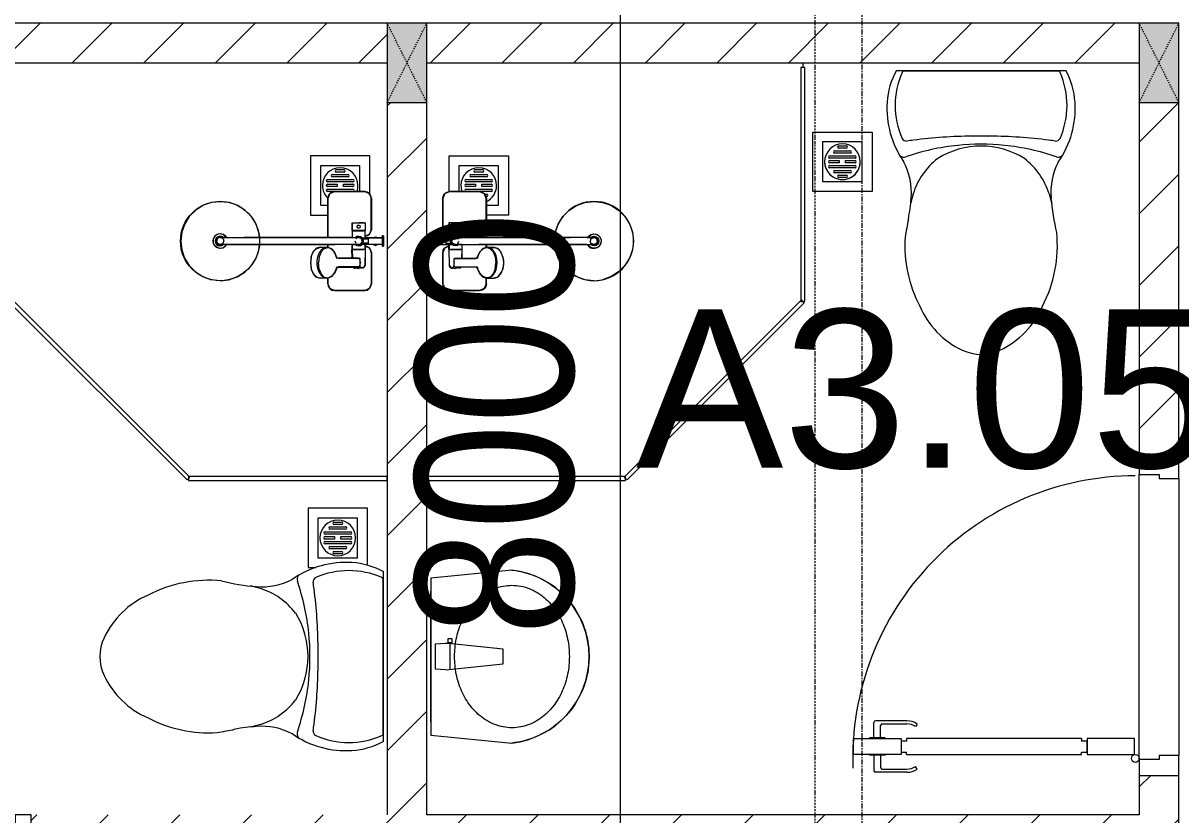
# Model space of a CAD drawing. Header units: millimetres. Extents: x 1591 to 239243, y -15958 to 82755.
# Drawn here: x 221931 to 224856, y 28637 to 30637 of the extents above; entities that cross this region are included whole.
import ezdxf

# ---------------------------------------------------------------- set-up
doc = ezdxf.new("R2010")
doc.units = ezdxf.units.MM
for name, pattern in [('Dash Dot 3_16_', [7.9375, 4.7625, -1.5875, 0, -1.5875]), ('Dash_2_', [6, 3, -3]), ('Grid Line', [22.225, 12.7, -3.175, 3.175, -3.175])]:
    doc.linetypes.add(name, pattern=pattern)
for name, color, linetype, lineweight in [('0-1', 250, 'Continuous', 5), ('A-ANNO-DIMS', 211, 'Continuous', 9), ('A-ANNO-DIMS-160', 211, 'Continuous', 9), ('A-AREA-IDEN', 2, 'Continuous', 9), ('A-DETL-GENF-1', 9, 'Continuous', 9), ('A-DOOR-1', 254, 'Continuous', 9), ('A-DOOR-2', 9, 'Continuous', 9), ('A-FLOR-2', 9, 'Continuous', 9), ('A-GLAZ-CURT-1', 254, 'Continuous', 9), ('A-GLAZ-CURT-2', 9, 'Continuous', 9), ('A-WALL-1', 253, 'Continuous', 18), ('A-WALL-2', 9, 'Continuous', 9), ('A-WALL-PATT-1', 10, 'Continuous', 9), ('G-ANNO-SYMB-1', 111, 'Dash Dot 3_16_', 18), ('M-EQPM-1', 254, 'Continuous', 9), ('P-SANR-FIXT', 6, 'Continuous', 9), ('P-SANR-FIXT-1', 254, 'Continuous', 9), ('S-COLS', 52, 'Continuous', 9), ('S-COLS-4', 254, 'Continuous', 9), ('S-COLS-5', 253, 'Continuous', 18), ('S-COLS-HDLN-1', 9, 'Dash_2_', 9), ('S-GRID-1', 1, 'Grid Line', 9)]:
    doc.layers.add(name, color=color, linetype=linetype, lineweight=lineweight)
doc.styles.add('Arial_9', font='arial_0.ttf', dxfattribs={"height": 400})
doc.styles.add('UTM Avo', font='UTM Avo.ttf', dxfattribs={"width": 0.9, "height": 400})
doc.dimstyles.new('1_Dim_chi_tiet_2_5', dxfattribs={"dimscale": 304.8, "dimtxt": 399.720379, "dimasz": 0.629921, "dimexe": 0.524934, "dimexo": 0.0625, "dimgap": 0.052493, "dimtad": 1, "dimdec": 0, "dimrnd": 5, "dimzin": 0, "dimdsep": 46, "dimtxsty": 'UTM Avo', "dimblk1": 'OBLIQUE', "dimblk2": 'OBLIQUE', "dimsah": 1, "dimcen": 0.09, "dimdle": 0.524934, "dimazin": 0, "dimtfac": 1, "dimtdec": 4, "dimtix": 1, "dimtmove": 0, "dimatfit": 3, "dimfxl": 1.049869, "dimfxlon": 1, "dimtvp": 1, "dimtolj": 1, "dimtzin": 0, "dimarcsym": 2})
pattern_1 = [(45, (0, 0), (-90.50967, 90.50967), [])]

# ---------------------------------------------------------------- blocks, each defined once
blk = doc.blocks.new('DOOR_CW_01 CANH MO-PANEL KINH - DIG_02-800x2200-CỬA NHÔM KÍNH-400864-TKCS_MB TẦNG 5')
at = {"layer": 'A-DETL-GENF-1'}
for p, q in [((-347, 772), (-307, 772)), ((-347, 652), (-347, 772)), ((-307, 772), (-307, 652)), ((-349, 731.8), (-347, 731.8)), ((-349, 692.2), (-349, 731.8)), ((-347, 692.2), (-347, 731.8)), ((-307, 692.2), (-307, 731.8)), ((-305, 731.8), (-307, 731.8)), ((-305, 692.2), (-305, 731.8)), ((-392, 637), (-392, 716.5)), ((-349, 720.5), (-388, 720.5)), ((-349, 703.5), (-380, 703.5)), ((-305, 720.5), (-266, 720.5)), ((-305, 703.5), (-274, 703.5)), ((-262, 637), (-262, 716.5)), ((-384, 699.5), (-384, 637)), ((-347, 692.2), (-349, 692.2)), ((-307, 692.2), (-305, 692.2)), ((-270, 699.5), (-270, 637)), ((-307, 652), (-347, 652)), ((-313, 652), (-341, 652)), ((-341, 652), (-341, 638)), ((-313, 638), (-313, 652)), ((-383.9, 611.2), (-377.3, 615.8)), ((-347, 638), (-341, 638)), ((-347, 638), (-347, 196)), ((-307, 638), (-313, 638)), ((-307, 196), (-307, 638)), ((-270.1, 611.2), (-276.7, 615.8)), ((-347, 196), (-341, 196)), ((-307, 182), (-347, 182)), ((-347, 182), (-347, 62)), ((-341, 196), (-341, 182)), ((-341, 182), (-313, 182)), ((-307, 196), (-313, 196)), ((-313, 182), (-313, 196)), ((-307, 62), (-307, 182)), ((-347, 62), (-307, 62))]:
    blk.add_line(p, q, dxfattribs=at)
blk.add_circle((-357, 60), 10, dxfattribs=at)
for centre, radius, start, end in [((-357, 60), 714, 360, 92), ((-388, 716.5), 4, 90, 180), ((-380, 699.5), 4, 90, 180), ((-274, 699.5), 4, 0, 90), ((-266, 716.5), 4, 0, 90), ((-347, 637), 45, 180, 215), ((-347, 637), 37, 180, 215), ((-307, 637), 37, 325, 0), ((-307, 637), 45, 325, 0)]:
    blk.add_arc(centre, radius, start, end, dxfattribs=at)
at = {"layer": 'A-DOOR-2'}
for p, q in [((-360, 50), (-400, 50)), ((-400, 50), (-400, -50)), ((-360, 0), (-360, 50)), ((-357, 50), (-332, 50)), ((400, 50), (360, 50)), ((360, 50), (360, 0)), ((400, -50), (400, 50)), ((-350, 0), (-360, 0)), ((-350, -50), (-350, 0)), ((360, 0), (350, 0)), ((350, 0), (350, -50)), ((-400, -50), (-350, -50)), ((350, -50), (400, -50))]:
    blk.add_line(p, q, dxfattribs=at)
blk = doc.blocks.new('TOILET - TOILET-400871-TKCS_MB TẦNG 5')
at = {"layer": 'P-SANR-FIXT-1'}
for p, q in [((-171.7, 330.3), (-178.6, 355.5)), ((171.7, 330.3), (178.6, 355.5)), ((214.2, 19), (-214.2, 19)), ((194, 19.9), (-194, 19.9))]:
    blk.add_line(p, q, dxfattribs=at)
for centre, radius, start, end in [((0, 624.4), 111.7, 64.7718, 115.2282), ((45.1, 528.6), 217.6, 115.2282, 156.7784), ((-45.1, 528.6), 217.6, 23.2216, 64.7718), ((137.1, 461.2), 329.8, 152.3122, 185.6513), ((-137.1, 461.2), 329.8, 356.3165, 27.6878), ((-1948.3, 805.1), 2171.2, 349.1051, 350.319), ((-719.2, 297.5), 544.3, 4.5441, 13.9464), ((719.2, 297.5), 544.3, 169.7121, 175.4559), ((-343.5, 327.4), 167.3, 332.62, 4.5441), ((-0.4, 384), 179.5, 197.4036, 232.5964), ((0.4, 384), 179.5, 307.4036, 342.5964), ((343.5, 327.4), 167.3, 175.4559, 207.38), ((-4, 115.7), 233.6, 144.7853, 164.7039), ((-195, 224.1), 13.8, 71.0073, 129.3276), ((0.6, 792.1), 586.9, 251.0073, 264.1678), ((0, 416), 206.1, 237.9268, 270), ((0, 416), 206.1, 270, 302.0732), ((-0.6, 792.1), 586.9, 275.8322, 288.9927), ((195, 224.1), 13.8, 50.6724, 108.9927), ((4, 115.7), 233.6, 15.2961, 35.2147), ((0, 786.7), 581.5, 264.1678, 275.8322), ((1.9, 114.1), 239.7, 164.7039, 183.5487), ((-9.8, 107.2), 207.3, 156.2862, 203.7138), ((-189.1, 185.5), 11.7, 82.4212, 154.5895), ((178.9, 2951.3), 2778.4, 262.4212, 262.7649), ((-14.3, 1400.4), 1215.6, 262.593, 269.6026), ((0, 3462.8), 3278, 269.6026, 270.3974), ((14.3, 1400.4), 1215.6, 270.3974, 277.407), ((-178.9, 2951.3), 2778.4, 277.2351, 277.5788), ((189.1, 185.5), 11.7, 25.4105, 97.5788), ((9.8, 107.2), 207.3, 336.2862, 23.7138), ((-1.9, 114.1), 239.7, 356.4513, 15.2961), ((-46.1, 111.1), 191.6, 183.5487, 208.7191), ((46.1, 111.1), 191.6, 331.2809, 356.4513), ((-193.7, 26.4), 6.48, 203.7138, 267.6832), ((193.7, 26.4), 6.48, 272.3168, 336.2862)]:
    blk.add_arc(centre, radius, start, end, dxfattribs=at)
blk = doc.blocks.new('TOILET - TOILET-348229-TKCS_MB TẦNG 5')
at = {"layer": 'P-SANR-FIXT-1'}
for p, q in [((214.2, -19.1), (-214.2, -19.1)), ((194, -19.9), (-194, -19.9)), ((-171.7, -330.3), (-178.6, -355.5)), ((171.7, -330.3), (178.6, -355.5))]:
    blk.add_line(p, q, dxfattribs=at)
for centre, radius, start, end in [((-46.1, -111.1), 191.6, 151.2809, 176.4513), ((-9.8, -107.2), 207.3, 156.2862, 203.7138), ((-193.7, -26.4), 6.48, 92.3168, 156.2862), ((193.7, -26.4), 6.48, 23.7138, 87.6832), ((9.8, -107.2), 207.3, 336.2862, 23.7138), ((46.1, -111.1), 191.6, 3.5487, 28.7191), ((1.9, -114.1), 239.7, 176.4513, 195.2961), ((-1.9, -114.1), 239.7, 344.7039, 3.5487), ((-4, -115.7), 233.6, 195.2961, 215.2147), ((-189.1, -185.5), 11.7, 205.4105, 277.5788), ((178.9, -2951.3), 2778.4, 97.2351, 97.5788), ((-14.3, -1400.4), 1215.6, 90.3974, 97.407), ((0, -3462.8), 3278, 89.6026, 90.3974), ((14.3, -1400.4), 1215.6, 82.593, 89.6026), ((-178.9, -2951.3), 2778.4, 82.4212, 82.7649), ((189.1, -185.5), 11.7, 262.4212, 334.5895), ((4, -115.7), 233.6, 324.7853, 344.7039), ((0.6, -792.1), 586.9, 95.8322, 108.9927), ((0, -416), 206.1, 90, 122.0732), ((0, -786.7), 581.5, 84.1678, 95.8322), ((0, -416), 206.1, 57.9268, 90), ((-0.6, -792.1), 586.9, 71.0073, 84.1678), ((-195, -224.1), 13.8, 230.6724, 288.9927), ((-343.5, -327.4), 167.3, 355.4559, 27.38), ((-0.4, -384), 179.5, 127.4036, 162.5964), ((0.4, -384), 179.5, 17.4036, 52.5964), ((343.5, -327.4), 167.3, 152.62, 184.5441), ((195, -224.1), 13.8, 251.0073, 309.3276), ((-719.2, -297.5), 544.3, 346.0536, 355.4559), ((719.2, -297.5), 544.3, 184.5441, 190.2879), ((-1948.3, -805.1), 2171.2, 9.681, 10.8949), ((137.1, -461.2), 329.8, 174.3487, 207.6878), ((-137.1, -461.2), 329.8, 332.3122, 3.6835), ((45.1, -528.6), 217.6, 203.2216, 244.7718), ((-45.1, -528.6), 217.6, 295.2282, 336.7784), ((0, -624.4), 111.7, 244.7718, 295.2282)]:
    blk.add_arc(centre, radius, start, end, dxfattribs=at)
blk = doc.blocks.new('93925000_0001 - 93925000_top_dwg_93925000_T-348115-TKCS_MB TẦNG 5')
at = {"layer": 'P-SANR-FIXT'}
for p, q in [((-125, -47.4), (-125, -123.4)), ((-29.3, -30.4), (-108, -30.4)), ((-46.3, -78.4), (-46.3, -46.7)), ((-27.2, -47.1), (-26.1, -47.1)), ((21.5, -45.9), (60.6, -46.7)), ((29.3, -30.4), (108, -30.4)), ((125, -47.4), (125, -123.4)), ((-27.2, -77.9), (-26.1, -77.9)), ((-9, -412.5), (-9, -62.5)), ((9, -62.5), (9, -412.5)), ((43, -78.7), (21.5, -79.2)), ((43, -64.7), (43, -117.7)), ((65.8, -117.7), (65.8, -64.7)), ((-108, -140.4), (-9, -140.4)), ((9, -140.4), (16.1, -140.4)), ((15.4, -159.1), (15.8, -143.3)), ((42.7, -117.9), (42.7, -117.9)), ((43.2, -117.6), (43.2, -117.5)), ((65.6, -117.5), (65.6, -117.6)), ((66.1, -117.9), (66.1, -117.9)), ((108, -140.4), (92.7, -140.4)), ((93, -143.3), (93.4, -159.1))]:
    blk.add_line(p, q, dxfattribs=at)
at = {"layer": 'P-SANR-FIXT', "flags": 128}
for points in [[(-45.8, -46.1), (-27.2, -46.1), (-27.2, -78.9), (-45.8, -78.9)], [(-26.1, -46), (-26.1, -78.9), (-9, -79)], [(21.5, -47.4), (21.5, -79.1), (9, -79)]]:
    blk.add_lwpolyline(points, dxfattribs=at)
at = {"layer": 'P-SANR-FIXT'}
for centre, radius in [((-36.5, -62.5), 3.95), ((0, -412.5), 100)]:
    blk.add_circle(centre, radius, dxfattribs=at)
for centre, radius, start, end in [((-108, -47.4), 17, 90, 180), ((-45.8, -46.6), 0.5, 90, 180), ((-29.3, -47.4), 17, 4.7626, 90), ((0, -62.5), 12, 318.5904, 221.4096), ((0, -62.5), 9, 90, 180.0008), ((0, -62.5), 9, 360, 90), ((29.3, -47.4), 17, 90, 175.2374), ((59.7, -57.1), 10.5, 38.6491, 85.492), ((108, -47.4), 17, 360, 90), ((-45.8, -78.4), 0.5, 180, 270), ((45.7, -61.8), 2.59, 155.1929, 175.7071), ((45.9, -61.8), 2.75, 130.8294, 155.1929), ((46.1, -62.1), 3.08, 110.5459, 130.8294), ((54.4, -334.8), 275.9, 88.2683, 91.7343), ((-11.1, -67.1), 76.9, 1.7693, 4.1075), ((65.2, -72.4), 3.46, 323.2522, 79.3541), ((-108, -123.4), 17, 180, 270), ((32.6, -143.6), 16.9, 172.414, 179.1297), ((33.7, -143.7), 17.9, 164.9525, 172.4168), ((35.2, -144.2), 19.5, 157.9614, 164.9563), ((37.1, -144.9), 21.6, 151.4775, 157.9654), ((39.3, -146.1), 24, 145.4892, 151.4815), ((41.5, -147.6), 26.8, 139.9517, 145.4927), ((43.6, -149.4), 29.5, 134.7867, 139.9744), ((46.2, -152), 33.2, 130.0223, 134.7808), ((47.7, -153.8), 35.5, 125.4414, 130.0144), ((49.9, -156.8), 39.2, 121.1773, 125.4365), ((50.6, -157.9), 40.5, 119.697, 121.1761), ((51, -158.7), 41.5, 117.0276, 119.7085), ((52.2, -161.1), 44.1, 113.3199, 117.0258), ((51.7, -159.9), 42.8, 109.7779, 113.2977), ((52.5, -162.2), 45.2, 106.1472, 109.7766), ((53.2, -164.5), 47.7, 103.9355, 106.1665), ((39.1, -108.2), 10.4, 284.3956, 285.5116), ((40.8, -114.2), 4.19, 285.5116, 289.9665), ((40.2, -112.5), 6, 289.9665, 292.7061), ((41.4, -115.3), 2.96, 292.7061, 296.5405), ((41.3, -115.1), 3.16, 296.9591, 300.8286), ((41.8, -115.8), 2.26, 300.8286, 305.287), ((42.1, -116.4), 1.64, 305.287, 309.9326), ((42.6, -116.9), 0.906, 309.9326, 315.24), ((66.5, -116.6), 1.39, 229.6335, 235.1234), ((66.3, -116.8), 1.08, 225.1702, 229.6335), ((67.3, -115.4), 2.79, 235.1234, 238.7439), ((67.2, -115.6), 2.6, 238.7439, 243.4573), ((67.8, -114.4), 3.89, 243.9189, 246.8313), ((68.1, -113.8), 4.52, 246.843, 250.4792), ((68.3, -113.2), 5.24, 250.478, 254.0406), ((68.5, -112.7), 5.75, 254.0357, 256.0561), ((55.4, -165.2), 48.4, 73.8659, 76.0481), ((56.2, -162.4), 45.5, 70.241, 73.86), ((57.4, -159.2), 42.1, 66.6693, 70.2637), ((56.5, -161.3), 44.3, 62.9815, 66.6728), ((58, -158.4), 41.1, 60.2783, 62.9855), ((57.7, -158.9), 41.7, 58.8444, 60.2824), ((59.2, -156.4), 38.7, 54.5377, 58.8482), ((60.9, -154), 35.8, 50.0034, 54.5405), ((62.8, -151.7), 32.8, 45.1921, 50.0042), ((65, -149.6), 29.8, 40.0487, 45.1896), ((87.6, -128.4), 1.5, 180, 187.5386), ((87.6, -128.4), 1.5, 258.6057, 270), ((67.2, -147.7), 26.8, 34.5125, 40.0422), ((69.4, -146.2), 24.2, 28.5363, 34.4919), ((73.8, -143.9), 19.2, 21.6374, 28.9183), ((71.2, -145), 22.1, 15.4436, 21.6374), ((76.8, -143.4), 16.2, 7.1859, 15.4436), ((73.9, -143.8), 19.1, 1.2699, 7.1859), ((108, -123.4), 17, 270, 360), ((32.7, -159), 17.3, 181.3198, 222.2619), ((76, -159), 17.4, 317.3098, 358.6393), ((54.2, -123), 60.6, 259.1395, 270.1494), ((54.2, -119.5), 64.1, 270.1494, 280.3637), ((0, -412.5), 18, 120.2491, 59.7509), ((0, -412.5), 12.2, 137.7946, 42.2054), ((0, -412.5), 9, 180, 0)]:
    blk.add_arc(centre, radius, start, end, dxfattribs=at)
for points, degree in [([(-12.9, 0), (-12.9, -1.5), (-12.9, -3)], 2), ([(12.9, 0), (0, 0), (-12.8, 0)], 2), ([(12.8, 0), (12.9, 0), (12.9, 0)], 2), ([(12.9, 0), (12.9, -1.5), (12.9, -3)], 2), ([(-12.9, -3), (0, -3), (12.8, -3)], 2), ([(-12.8, -3), (-12.9, -3), (-12.9, -3)], 2), ([(-8.5, -3.8), (-8.5, -20.9), (-8.5, -38)], 2), ([(8.5, -3.8), (8.5, -20.9), (8.5, -38)], 2), ([(-5, -46), (-15.5, -46), (-26.1, -46)], 2), ([(-8.5, -38), (0, -38), (8.5, -38)], 2), ([(-5, -38), (-5, -44.8), (-5, -51.6)], 2), ([(5, -38), (5, -44.8), (5, -51.6)], 2), ([(5, -46), (13.3, -46), (21.5, -46)], 2), ([(43.2, -61.6), (43.1, -62.2), (43.3, -62.8), (43, -63.5), (43, -64.1), (43, -64.7)], 5), ([(46.1, -59), (45.8, -59), (45.6, -59), (45.4, -59.1), (45.2, -59.1), (45, -59.2)], 5), ([(65.6, -61.6), (65.6, -60.8), (65.5, -60), (64.3, -59), (63.5, -59), (62.7, -59)], 5), ([(42.8, -182.5), (33, -180.6), (24.7, -176.4), (19.9, -170.7)], 3), ([(88.8, -170.8), (83.9, -176.5), (75.6, -180.7), (65.8, -182.5)], 3)]:
    blk.add_open_spline(points, degree=degree, dxfattribs=at)
for points, weights in [([(-9.3, -3), (-8.5, -3), (-8.5, -3.8)], [1, 0.707106775639, 1]), ([(9.3, -3), (8.5, -3), (8.5, -3.8)], [1, 0.707106765177, 1]), ([(21.5, -45.9), (21.5, -45.7), (21.5, -47.4)], [0.874147445041, 0.908470869121, 1]), ([(67.9, -74.4), (66.9, -75.7), (65.8, -76.4)], [1, 0.991614392871, 1]), ([(54.4, -167.3), (15.8, -167.3), (15.8, -143.6)], [1, 0.707106781187, 1]), ([(93, -143.6), (93, -167.3), (54.4, -167.3)], [1, 0.707106781187, 1])]:
    blk.add_rational_spline(points, weights, degree=2, dxfattribs=at)
blk.add_open_spline([(68, -50.6), (68.4, -51.1), (68.6, -51.7), (68.7, -53.5), (68.2, -54.7), (66.1, -57), (64.6, -58.1), (62.7, -59)], degree=3, knots=[0.3623591, 0.3623591, 0.3623591, 0.3623591, 0.4991435, 0.4991435, 0.7494159, 0.7494159, 0.9564651, 0.9564651, 0.9564651, 0.9564651], dxfattribs=at)
blk = doc.blocks.new('93925000_0001 - 93925000_top_dwg-348114-TKCS_MB TẦNG 5')
blk.add_blockref('93925000_0001 - 93925000_top_dwg_93925000_T-348115-TKCS_MB TẦNG 5', (0, 0))
blk = doc.blocks.new('93925000_0001 - 93925000_3D_low_dwg-348120-TKCS_MB TẦNG 5')
at = {"layer": 'P-SANR-FIXT'}
for p, q in [((-13, 0.4), (-12.1, 0.4)), ((-13, 0.4), (-11.6, 0.4)), ((-13, 0.4), (-12.1, 0.4)), ((-13, 0.4), (-11.6, 0.4)), ((-13, -2.4), (-13, 0.4)), ((-13, -2.4), (-13, 0.4)), ((-12.1, 0.4), (-9.1, 0.4)), ((-12.1, 0.4), (-9.1, 0.4)), ((-8, 0.4), (-11.6, 0.4)), ((-8, 0.4), (-11.6, 0.4)), ((-9.1, 0.4), (-5, 0.4)), ((-5, 0.4), (-8, 0.4)), ((-5, 0.4), (0, 0.4)), ((0, 0.4), (5.1, 0.4)), ((5.1, 0.4), (9, 0.4)), ((8.2, 0.4), (5.1, 0.4)), ((11.6, 0.4), (8.2, 0.4)), ((11.6, 0.4), (8.2, 0.4)), ((9, 0.4), (12, 0.4)), ((9, 0.4), (12, 0.4)), ((13, 0.4), (11.6, 0.4)), ((13, 0.4), (11.6, 0.4)), ((12, 0.4), (13, 0.4)), ((12, 0.4), (13, 0.4)), ((13, -2.4), (13, 0.4)), ((13, -2.4), (13, 0.4)), ((-12.1, -2.4), (-13, -2.4)), ((-13, -2.4), (-11.6, -2.4)), ((-12.1, -2.4), (-13, -2.4)), ((-13, -2.4), (-11.6, -2.4)), ((-9.1, -2.4), (-12.1, -2.4)), ((-9.1, -2.4), (-12.1, -2.4)), ((-11.6, -2.4), (-8.5, -2.4)), ((-11.6, -2.4), (-8.9, -2.4)), ((-11.1, -20.1), (-8.9, -14.6)), ((-8.9, -25.2), (-11.1, -20.1)), ((-5, -2.4), (-9.1, -2.4)), ((-8.9, -45.6), (-8.9, -2.4)), ((-6.1, -2.4), (-8.5, -2.4)), ((-8.5, -53.6), (-8.5, -2.4)), ((0, -2.4), (-5, -2.4)), ((5.1, -2.4), (0, -2.4)), ((5.1, -2.4), (9, -2.4)), ((6.1, -2.4), (8.5, -2.4)), ((11.6, -2.4), (8.5, -2.4)), ((8.5, -2.4), (8.5, -53.6)), ((8.9, -2.4), (8.9, -45.6)), ((11.6, -2.4), (8.9, -2.4)), ((11.1, -20.1), (8.9, -15)), ((8.9, -25.6), (11.1, -20.1)), ((9, -2.4), (12, -2.4)), ((9, -2.4), (12, -2.4)), ((13, -2.4), (11.6, -2.4)), ((13, -2.4), (11.6, -2.4)), ((12, -2.4), (13, -2.4)), ((12, -2.4), (13, -2.4)), ((-125, -47), (-120, -35)), ((-120, -35), (-125, -47)), ((-125, -123), (-125, -47)), ((-125, -47), (-125, -123)), ((-120, -35), (-108, -30)), ((-108, -30), (-120, -35)), ((-108, -30), (-29.2, -30)), ((-29.2, -30), (-108, -30)), ((-46.3, -45.7), (-27.2, -45.6)), ((-46.3, -46.9), (-46.3, -45.7)), ((-46.3, -45.7), (-46.3, -46.9)), ((-46.3, -50.5), (-46.3, -46.9)), ((-46.3, -50.5), (-46.3, -56.1)), ((-46.3, -56.1), (-46.3, -62.1)), ((-36.6, -58.1), (-39.4, -59.4)), ((-36.6, -58.1), (-33.6, -59.3)), ((-29.2, -30), (-17.2, -35)), ((-17.2, -35), (-29.2, -30)), ((-27.2, -46.8), (-27.2, -45.6)), ((-27.2, -46.8), (-27.2, -50.4)), ((-27.2, -56), (-27.2, -50.4)), ((-27.2, -62.1), (-27.2, -56)), ((-26.1, -46.8), (-26.1, -45.6)), ((-8.5, -45.6), (-26.1, -45.6)), ((-26.1, -46.8), (-26.1, -50.4)), ((-26.1, -56), (-26.1, -50.4)), ((-26.1, -62.1), (-26.1, -56)), ((-17.2, -35), (-12.8, -45.6)), ((-12.8, -45.6), (-17.2, -35)), ((-11.1, -57.5), (-12, -62.1)), ((-11.2, -57.7), (-12, -62.1)), ((-8.5, -53.6), (-11.2, -57.7)), ((-8.5, -53.6), (-11.2, -57.7)), ((-11.1, -57.5), (-11.2, -57.7)), ((-5.4, -54.9), (-9, -62.1)), ((-4.4, -50.9), (-8.5, -53.6)), ((-4.4, -50.9), (-8.5, -53.6)), ((0, -53.1), (-5.4, -54.9)), ((-4.6, -51), (-4.4, -50.9)), ((0, -50.1), (-4.4, -50.9)), ((4.4, -50.9), (0, -50.1)), ((4.4, -50.9), (4.6, -51)), ((4.4, -50.9), (8.5, -53.6)), ((4.4, -50.9), (8.5, -53.6)), ((9, -62.1), (6.4, -55.7)), ((21.5, -45.6), (8.5, -45.6)), ((11.1, -57.5), (8.5, -53.6)), ((11.2, -57.7), (8.5, -53.6)), ((11.2, -57.7), (8.5, -53.6)), ((11.1, -57.5), (11.2, -57.7)), ((12, -62.1), (11.2, -57.7)), ((12, -62.1), (11.2, -57.7)), ((17.2, -35), (12.8, -45.6)), ((12.8, -45.6), (17.2, -35)), ((17.2, -35), (29.2, -30)), ((17.2, -35), (29.2, -30)), ((21.5, -45.6), (60.6, -46.1)), ((21.5, -46.8), (21.5, -45.6)), ((21.5, -46.8), (21.5, -50.4)), ((21.5, -56), (21.5, -50.4)), ((21.5, -62.1), (21.5, -56)), ((29.2, -30), (108, -30)), ((108, -30), (29.2, -30)), ((52.7, -58.6), (54.8, -57.9)), ((54.8, -57.9), (56.9, -58.6)), ((60.6, -46.1), (66.7, -50.3)), ((66.7, -50.3), (69.5, -62.1)), ((108, -30), (120, -35)), ((120, -35), (108, -30)), ((120, -35), (125, -47)), ((125, -47), (120, -35)), ((125, -47), (125, -123)), ((125, -123), (125, -47)), ((-46.3, -68.1), (-46.3, -62.1)), ((-46.3, -73.7), (-46.3, -68.1)), ((-46.3, -77.3), (-46.3, -73.7)), ((-46.3, -78.5), (-46.3, -77.3)), ((-46.3, -78.5), (-46.3, -77.3)), ((-46.3, -78.5), (-27.2, -78.6)), ((-40.5, -62.1), (-39.4, -59.4)), ((-40.5, -62.1), (-39.3, -64.9)), ((-36.5, -66.1), (-39.3, -64.9)), ((-33.6, -64.8), (-36.5, -66.1)), ((-33.6, -59.3), (-32.5, -62.1)), ((-33.6, -64.8), (-32.5, -62.1)), ((-27.2, -68.2), (-27.2, -62.1)), ((-27.2, -73.8), (-27.2, -68.2)), ((-27.2, -77.4), (-27.2, -73.8)), ((-27.2, -78.6), (-27.2, -77.4)), ((-26.1, -68.2), (-26.1, -62.1)), ((-26.1, -73.8), (-26.1, -68.2)), ((-26.1, -77.4), (-26.1, -73.8)), ((-26.1, -78.6), (-26.1, -77.4)), ((-26.1, -78.6), (-9, -78.6)), ((-12, -62.1), (-11.2, -66.5)), ((-12, -62.1), (-11.2, -66.5)), ((-11.1, -66.7), (-11.2, -66.5)), ((-11.2, -66.5), (-9, -69.8)), ((-11.1, -66.7), (-9, -69.9)), ((-9, -62.1), (-9, -66.3)), ((-9, -79.5), (-9, -66.3)), ((-9, -79.5), (-9, -94.5)), ((-6.3, -67.4), (-5.4, -69.3)), ((6.4, -68.5), (0, -71.1)), ((9, -62.1), (7.9, -59.4)), ((9, -62.1), (9, -66.5)), ((9, -79.6), (9, -66.5)), ((9, -69.8), (11.2, -66.5)), ((9, -69.8), (11.2, -66.5)), ((9, -69.8), (10.6, -67.4)), ((9, -78.6), (21.5, -78.6)), ((9, -79.6), (9, -94.6)), ((11.1, -66.7), (12, -62.1)), ((11.1, -66.7), (11.2, -66.5)), ((11.2, -66.5), (12, -62.1)), ((21.5, -68.2), (21.5, -62.1)), ((21.5, -73.8), (21.5, -68.2)), ((21.5, -77.4), (21.5, -73.8)), ((21.5, -78.6), (21.5, -77.4)), ((21.5, -78.6), (44.3, -78.3)), ((43.3, -68.3), (43.8, -62.2)), ((43.3, -68.3), (44.3, -66.3)), ((44.3, -70.3), (43.3, -68.3)), ((44.3, -58.6), (44.2, -112.9)), ((65.4, -58.6), (44.3, -58.6)), ((65.4, -58.6), (65.4, -112.9)), ((66.3, -68.3), (65.4, -66.3)), ((65.4, -70.2), (66.3, -68.3)), ((66.3, -68.3), (65.5, -58.6)), ((66.7, -73.9), (69.5, -62.1)), ((-9, -94.5), (-9, -122.1)), ((9, -94.6), (9, -122.1)), ((42.7, -116.4), (27.2, -123.6)), ((44.2, -112.9), (42.7, -116.4)), ((65.4, -112.9), (67, -116.4)), ((67, -116.4), (82.2, -123.4)), ((-120, -135), (-125, -123)), ((-125, -123), (-120, -135)), ((-108, -140), (-120, -135)), ((-120, -135), (-108, -140)), ((-8.8, -140), (-108, -140)), ((-108, -140), (-8.8, -140)), ((-9, -122.1), (-9, -352.1)), ((16.1, -140), (8.8, -140)), ((8.8, -140), (16.1, -140)), ((9, -352.1), (9, -122.1)), ((16, -140.4), (19, -131.1)), ((16, -140.4), (16, -160.1)), ((19.3, -150.1), (16, -140.4)), ((27.2, -123.6), (19, -131.1)), ((82.2, -123.4), (90.4, -130.7)), ((90.4, -130.7), (93.7, -140.4)), ((90.7, -149.6), (93.7, -140.4)), ((108, -140), (93.6, -140)), ((93.6, -140), (108, -140)), ((93.7, -140.4), (93.7, -160.1)), ((108, -140), (120, -135)), ((108, -140), (120, -135)), ((125, -123), (120, -135)), ((120, -135), (125, -123)), ((16, -160.1), (18.8, -169)), ((19.3, -169.7), (16, -160.1)), ((27.5, -157.3), (19.3, -150.1)), ((25.5, -175.3), (19.3, -169.7)), ((27.5, -157.3), (39.8, -162.4)), ((39.8, -162.4), (54.8, -164.2)), ((70.6, -162.2), (54.8, -164.2)), ((70.6, -162.2), (82.5, -157.2)), ((90.7, -149.6), (82.5, -157.2)), ((90.7, -169.3), (82.5, -176.8)), ((90.6, -169.4), (88.2, -171.6)), ((93.7, -160.1), (90.7, -169.3)), ((39.8, -182), (27.5, -177)), ((39.6, -182), (54.8, -183.9)), ((39.8, -182), (54.8, -183.9)), ((54.8, -183.9), (70.6, -181.9)), ((54.8, -183.9), (69.3, -182.2)), ((82.5, -176.8), (70.6, -181.9)), ((82.2, -177), (79.6, -178.1)), ((-42.5, -321.4), (-61.8, -333.3)), ((-21.4, -314.2), (-42.5, -321.4)), ((-9, -312.8), (-21.4, -314.2)), ((22.5, -314.4), (9, -312.9)), ((43, -321.6), (22.5, -314.4)), ((61.9, -333.3), (43, -321.6)), ((-77.7, -348.9), (-89.8, -367.9)), ((-61.8, -333.3), (-77.7, -348.9)), ((78.8, -350.3), (61.9, -333.3)), ((90.5, -369.3), (78.8, -350.3)), ((-89.8, -367.9), (-97.3, -388.9)), ((-9, -374.4), (-9, -352.1)), ((-9, -394.7), (-9, -374.4)), ((9, -374.3), (9, -352.1)), ((9, -394.5), (9, -374.3)), ((97.6, -390.1), (90.5, -369.3)), ((-97.3, -388.9), (-100, -411.9)), ((-16.7, -404), (-18.5, -411.9)), ((-11.8, -397.7), (-16.7, -404)), ((-12, -411.9), (-9, -404.4)), ((-9, -396.3), (-11.8, -397.7)), ((-9, -394.7), (-9, -407.6)), ((-5.4, -404.7), (-9, -411.9)), ((-9, -407.6), (-9, -411.9)), ((-5.4, -404.7), (-6.3, -405.5)), ((-5.4, -404.7), (0, -402.9)), ((5.4, -404.7), (0, -402.9)), ((9, -411.9), (5.4, -404.7)), ((5.4, -404.7), (6.2, -405.4)), ((9, -394.5), (9, -407.4)), ((11.7, -397.6), (9, -396.3)), ((12, -411.9), (9, -404.9)), ((9, -411.9), (9, -407.4)), ((11.7, -397.6), (16.7, -403.7)), ((11.7, -397.6), (16.7, -403.7)), ((16.7, -403.7), (18.5, -411.9)), ((16.7, -403.7), (18.5, -411.9)), ((100, -411.9), (97.6, -390.1)), ((-100, -411.9), (-97.6, -433.8)), ((-97.6, -433.8), (-90.5, -454.4)), ((-18.5, -411.9), (-18.5, -411.9)), ((-18.5, -411.9), (-16.5, -420.1)), ((-16.5, -420.1), (-11.3, -426.5)), ((-8.3, -420.6), (-12, -411.9)), ((-11.3, -426.5), (-3.9, -430)), ((-9, -411.9), (-9, -411.9)), ((0, -423.9), (-8.3, -420.6)), ((-5.4, -419.1), (-6.2, -418.4)), ((0, -420.9), (-5.4, -419.1)), ((0, -420.9), (-5.4, -419.1)), ((-3.9, -430), (4.1, -429.9)), ((5.4, -419.1), (0, -420.9)), ((5.4, -419.1), (0, -420.9)), ((8.7, -420.2), (0, -423.9)), ((4.1, -429.9), (11.7, -426.2)), ((5.4, -419.1), (9, -411.6)), ((5.4, -419.1), (9, -411.9)), ((6.2, -418.4), (5.4, -419.1)), ((8.7, -420.2), (12, -411.9)), ((9, -411.6), (9, -411.9)), ((16.5, -420.1), (11.7, -426.2)), ((18.5, -411.9), (16.5, -420.1)), ((18.5, -411.9), (18.5, -411.9)), ((89.8, -455.8), (97.5, -433.9)), ((100, -411.9), (97.5, -433.9)), ((-90.5, -454.4), (-78.4, -473.9)), ((78, -474.5), (89.8, -455.8)), ((-78.4, -473.9), (-62.2, -490.2)), ((-62.2, -490.2), (-43.5, -501.9)), ((42.9, -502.2), (61.9, -490.4)), ((61.9, -490.4), (78, -474.5)), ((-43.5, -501.9), (-22.2, -509.4)), ((-22.2, -509.4), (-0.1, -511.9)), ((-0.1, -511.9), (22.1, -509.4)), ((22.1, -509.4), (42.9, -502.2))]:
    blk.add_line(p, q, dxfattribs=at)
blk = doc.blocks.new('93925000_0001 - FMM 93925000-348244-TKCS_MB TẦNG 5')
for name in ['93925000_0001 - 93925000_3D_low_dwg-348120-TKCS_MB TẦNG 5', '93925000_0001 - 93925000_top_dwg-348114-TKCS_MB TẦNG 5']:
    blk.add_blockref(name, (0, 0))
blk = doc.blocks.new('93925000_0001 - FMM 93925000-V69-TKCS_MB TẦNG 5')
at = {"extrusion": (0, 0, -1), "zscale": -1, "rotation": 180}
for name in ['93925000_0001 - 93925000_top_dwg-348114-TKCS_MB TẦNG 5', '93925000_0001 - 93925000_3D_low_dwg-348120-TKCS_MB TẦNG 5']:
    blk.add_blockref(name, (0, 0), dxfattribs=at)
blk = doc.blocks.new('bonruatreo - Chậu rửa-V40-TKCS_MB TẦNG 5')
at = {"layer": 'P-SANR-FIXT-1'}
for p, q in [((-218.6, 205), (-198.4, 0)), ((198.4, 0), (218.6, 205)), ((-18.5, 182.5), (-32.2, 52.9)), ((18.5, 182.5), (-18.5, 182.5)), ((33, 45.4), (18.5, 182.5)), ((-35.6, 54.2), (-44.7, 54.2)), ((-44.7, 54.2), (-44.7, 42.8)), ((-44.7, 42.8), (-35.6, 42.8)), ((-35.6, 52.9), (-35.6, 54.2)), ((-32.2, 52.9), (-35.6, 52.9)), ((-35.6, 44.2), (-35.6, 52.9)), ((-35.6, 42.8), (-35.6, 44.2)), ((-35.6, 44.2), (-33.1, 44.2)), ((-32.2, 52.9), (-33.1, 44.2)), ((-33, 37.3), (-31.4, 12.2)), ((32.7, 48.5), (-32.7, 48.5)), ((31.4, 12.2), (33, 37.3)), ((-198.4, 0), (198.4, 0)), ((165, 0), (-165, 0)), ((-30.2, 11), (30.2, 11))]:
    blk.add_line(p, q, dxfattribs=at)
at = {"layer": 'P-SANR-FIXT-1', "flags": 128}
blk.add_lwpolyline([(-218.6, 205), (-217.4, 213.7), (-215.9, 222.4), (-214, 231), (-211.8, 239.5), (-209.3, 247.9), (-206.4, 256.2), (-203.2, 264.4), (-199.6, 272.5), (-195.8, 280.4), (-191.6, 288.1), (-187.1, 295.7), (-182.3, 303.1), (-177.3, 310.3), (-171.9, 317.3), (-166.3, 324.1), (-160.4, 330.6), (-154.2, 336.9), (-147.8, 342.9), (-141.2, 348.7), (-134.3, 354.2), (-127.3, 359.4), (-120, 364.4), (-112.5, 369), (-104.9, 373.4), (-97.1, 377.4), (-89.1, 381.2), (-81, 384.6), (-72.7, 387.6), (-64.4, 390.4), (-55.9, 392.8), (-47.3, 394.8), (-38.7, 396.6), (-30, 397.9), (-21.3, 399), (-12.5, 399.6), (-3.7, 400), (5.1, 399.9), (13.9, 399.6), (22.6, 398.8), (31.4, 397.8), (40.1, 396.3), (48.7, 394.5), (57.2, 392.4), (65.7, 390), (74, 387.2), (82.2, 384.1), (90.3, 380.6), (98.3, 376.8), (106.1, 372.7), (113.7, 368.3), (121.1, 363.6), (128.4, 358.7), (135.4, 353.4), (142.2, 347.8), (148.8, 342), (155.2, 335.9), (161.3, 329.6), (167.2, 323), (172.8, 316.2), (178.1, 309.2), (183.1, 302), (187.8, 294.6), (192.2, 287), (196.4, 279.2), (200.2, 271.3), (203.7, 263.2), (206.8, 255), (209.7, 246.6), (212.2, 238.2), (214.3, 229.7), (216.1, 221.1), (217.6, 212.4), (218.6, 205)], dxfattribs=at)
at = {"layer": 'P-SANR-FIXT-1'}
for centre, radius, start, end in [((0, 180), 220, 6.525, 173.475), ((5.5, 41.4), 38.7, 175.8543, 186.034), ((-5.5, 41.4), 38.7, 353.966, 6.034), ((-30.1, 12.3), 1.3, 183.5997, 268.7722), ((30.1, 12.3), 1.3, 271.2278, 356.4003)]:
    blk.add_arc(centre, radius, start, end, dxfattribs=at)
for points in [[(-180, 205), (-180, 212.4), (-178.6, 227.3), (-172.4, 248.8), (-162.5, 268.9), (-149.4, 287), (-133.8, 303), (-116.1, 316.6), (-96.9, 327.9), (-76.5, 336.8), (-55.2, 343.5), (-33.3, 347.9), (-11.2, 350.1), (11.1, 350.1), (33.3, 347.9), (55.2, 343.5), (76.5, 336.8), (96.9, 327.9), (116.1, 316.6), (133.8, 302.9), (149.5, 287), (162.5, 268.8), (172.4, 248.8), (178.6, 227.3), (180, 212.4), (180, 205)], [(180, 205), (180, 197.6), (178.6, 182.7), (172.4, 161.2), (162.5, 141.2), (149.5, 123), (133.8, 107.1), (116.1, 93.4), (96.9, 82.1), (76.5, 73.2), (55.2, 66.5), (33.3, 62.1), (11.1, 59.9), (-11.2, 59.9), (-33.3, 62.1), (-55.2, 66.5), (-76.5, 73.2), (-96.9, 82.1), (-116.1, 93.4), (-133.8, 107), (-149.4, 123), (-162.5, 141.1), (-172.4, 161.2), (-178.6, 182.7), (-180, 197.6), (-180, 205)]]:
    blk.add_open_spline(points, degree=3, dxfattribs=at)
blk = doc.blocks.new('THU NUOC - THU NUOC-V86-TKCS_MB TẦNG 5')
at = {"layer": 'M-EQPM-1'}
for p, q in [((-66.3, -70.6), (-66.3, 79.4)), ((-66.3, 79.4), (-10.2, 79.4)), ((-10.2, 54.4), (-41.3, 54.4)), ((-41.3, 54.4), (-41.3, -45.6)), ((-11, 32.1), (-8.2, 32.1)), ((-23.3, 19.6), (40.9, 19.6)), ((40.9, 13.6), (-23.3, 13.6)), ((-23.3, 7.2), (0.7, 7.2)), ((0.7, 1.2), (-23.3, 1.2)), ((-5.8, 26.1), (-11, 26.1)), ((0.7, 7.2), (0.7, 1.2)), ((16.7, 1.2), (16.7, 7.2)), ((16.7, 7.2), (40.9, 7.2)), ((40.9, 1.2), (16.7, 1.2)), ((58.7, -45.6), (58.7, 19.9)), ((83.7, 20.3), (83.7, -70.6)), ((-23.3, -4.8), (40.9, -4.8)), ((40.9, -10.8), (-23.3, -10.8)), ((-11, -17.3), (28.5, -17.3)), ((28.5, -23.3), (-11, -23.3)), ((-41.3, -45.6), (58.7, -45.6)), ((-1.1, -29.6), (18.5, -29.6)), ((18.5, -35.6), (-1.1, -35.6)), ((83.7, -70.6), (-66.3, -70.6))]:
    blk.add_line(p, q, dxfattribs=at)
for centre, radius, start, end in [((8.7, 4.4), 45, 115.0825, 180), ((8.7, 4.4), 45, 115.0825, 180), ((-11, 29.1), 3, 90, 270), ((8.7, 4.4), 45, 180, 0), ((8.7, 4.4), 45, 180, 360), ((-23.3, 16.6), 3, 90, 270), ((-23.3, 4.2), 3, 90, 270), ((40.9, 16.6), 3, 270, 90), ((40.9, 4.2), 3, 270, 90), ((8.7, 4.4), 45, 0, 20.2407), ((8.7, 4.4), 45, 360, 20.2407), ((-23.3, -7.8), 3, 90, 270), ((-11, -20.3), 3, 90, 270), ((28.5, -20.3), 3, 270, 90), ((40.9, -7.8), 3, 270, 90), ((-1.1, -32.6), 3, 90, 270), ((18.5, -32.6), 3, 270, 90)]:
    blk.add_arc(centre, radius, start, end, dxfattribs=at)
blk = doc.blocks.new('THU NUOC - THU NUOC-V87-TKCS_MB TẦNG 5')
at = {"layer": 'M-EQPM-1'}
for p, q in [((-66.3, 70.6), (-66.3, -79.4)), ((83.7, 70.6), (-66.3, 70.6)), ((83.7, -27.4), (83.7, 70.6)), ((58.7, 45.6), (-41.3, 45.6)), ((-41.3, 45.6), (-41.3, -54.4)), ((-1.1, 35.6), (18.5, 35.6)), ((18.5, 29.6), (-1.1, 29.6)), ((58.7, -19.9), (58.7, 45.6)), ((-23.3, 10.8), (40.9, 10.8)), ((40.9, 4.8), (-23.3, 4.8)), ((-11, 23.3), (28.5, 23.3)), ((28.5, 17.3), (-11, 17.3)), ((-23.3, -1.2), (0.7, -1.2)), ((0.7, -7.2), (-23.3, -7.2)), ((-23.3, -13.6), (40.9, -13.6)), ((40.9, -19.6), (-23.3, -19.6)), ((0.7, -1.2), (0.7, -7.2)), ((16.7, -1.2), (40.9, -1.2)), ((16.7, -7.2), (16.7, -1.2)), ((40.9, -7.2), (16.7, -7.2)), ((-41.3, -54.4), (-22.3, -54.4)), ((-66.3, -79.4), (-22.3, -79.4))]:
    blk.add_line(p, q, dxfattribs=at)
for centre, radius, start, end in [((8.7, -4.4), 45, 0, 180), ((8.7, -4.4), 45, 0, 180), ((-1.1, 32.6), 3, 90, 270), ((18.5, 32.6), 3, 270, 90), ((-23.3, 7.8), 3, 90, 270), ((-11, 20.3), 3, 90, 270), ((28.5, 20.3), 3, 270, 90), ((40.9, 7.8), 3, 270, 90), ((8.7, -4.4), 45, 180, 225), ((8.7, -4.4), 45, 180, 225), ((-23.3, -4.2), 3, 90, 270), ((-23.3, -16.6), 3, 90, 270), ((40.9, -4.2), 3, 270, 90), ((40.9, -16.6), 3, 270, 90), ((8.7, -4.4), 45, 339.7593, 360), ((8.7, -4.4), 45, 339.7593, 360)]:
    blk.add_arc(centre, radius, start, end, dxfattribs=at)
blk = doc.blocks.new('THU NUOC - THU NUOC-455054-TKCS_MB TẦNG 5')
at = {"layer": 'M-EQPM-1'}
for p, q in [((-66.3, -70.6), (-66.3, 79.4)), ((-66.3, 79.4), (83.7, 79.4)), ((83.7, 79.4), (83.7, -70.6)), ((58.7, 54.4), (-41.3, 54.4)), ((-41.3, 54.4), (-41.3, -45.6)), ((-11, 32.1), (28.5, 32.1)), ((-1.1, 44.5), (18.5, 44.5)), ((18.5, 38.5), (-1.1, 38.5)), ((58.7, -45.6), (58.7, 54.4)), ((-23.3, 19.6), (40.9, 19.6)), ((40.9, 13.6), (-23.3, 13.6)), ((-23.3, 7.2), (0.7, 7.2)), ((0.7, 1.2), (-23.3, 1.2)), ((28.5, 26.1), (-11, 26.1)), ((0.7, 7.2), (0.7, 1.2)), ((16.7, 1.2), (16.7, 7.2)), ((16.7, 7.2), (40.9, 7.2)), ((40.9, 1.2), (16.7, 1.2)), ((-23.3, -4.8), (40.9, -4.8)), ((40.9, -10.8), (-23.3, -10.8)), ((-11, -17.3), (28.5, -17.3)), ((28.5, -23.3), (-11, -23.3)), ((-41.3, -45.6), (58.7, -45.6)), ((-1.1, -29.6), (18.5, -29.6)), ((18.5, -35.6), (-1.1, -35.6)), ((83.7, -70.6), (-66.3, -70.6))]:
    blk.add_line(p, q, dxfattribs=at)
for centre, radius, start, end in [((8.7, 4.4), 45, 0, 180), ((8.7, 4.4), 45, 360, 180), ((-11, 29.1), 3, 90, 270), ((-1.1, 41.5), 3, 90, 270), ((18.5, 41.5), 3, 270, 90), ((28.5, 29.1), 3, 270, 90), ((8.7, 4.4), 45, 180, 0), ((8.7, 4.4), 45, 180, 360), ((-23.3, 16.6), 3, 90, 270), ((-23.3, 4.2), 3, 90, 270), ((40.9, 16.6), 3, 270, 90), ((40.9, 4.2), 3, 270, 90), ((-23.3, -7.8), 3, 90, 270), ((-11, -20.3), 3, 90, 270), ((28.5, -20.3), 3, 270, 90), ((40.9, -7.8), 3, 270, 90), ((-1.1, -32.6), 3, 90, 270), ((18.5, -32.6), 3, 270, 90)]:
    blk.add_arc(centre, radius, start, end, dxfattribs=at)
blk = doc.blocks.new('THU NUOC - THU NUOC-V88-TKCS_MB TẦNG 5')
at = {"layer": 'M-EQPM-1'}
for p, q in [((-66.3, 70.6), (-66.3, -79.4)), ((83.7, 70.6), (-66.3, 70.6)), ((83.7, -73.4), (83.7, 70.6)), ((58.7, 45.6), (-41.3, 45.6)), ((-41.3, 45.6), (-41.3, -54.4)), ((-1.1, 35.6), (18.5, 35.6)), ((18.5, 29.6), (-1.1, 29.6)), ((58.7, -54.4), (58.7, 45.6)), ((-23.3, 10.8), (40.9, 10.8)), ((40.9, 4.8), (-23.3, 4.8)), ((-11, 23.3), (28.5, 23.3)), ((28.5, 17.3), (-11, 17.3)), ((-23.3, -1.2), (0.7, -1.2)), ((0.7, -7.2), (-23.3, -7.2)), ((-23.3, -13.6), (40.9, -13.6)), ((40.9, -19.6), (-23.3, -19.6)), ((-11, -26.1), (28.5, -26.1)), ((0.7, -1.2), (0.7, -7.2)), ((16.7, -1.2), (40.9, -1.2)), ((16.7, -7.2), (16.7, -1.2)), ((40.9, -7.2), (16.7, -7.2)), ((-41.3, -54.4), (58.7, -54.4)), ((28.5, -32.1), (-11, -32.1)), ((-1.1, -38.5), (18.5, -38.5)), ((18.5, -44.5), (-1.1, -44.5)), ((-66.3, -79.4), (-46.6, -79.4))]:
    blk.add_line(p, q, dxfattribs=at)
for centre, radius, start, end in [((8.7, -4.4), 45, 0, 180), ((8.7, -4.4), 45, 0, 180), ((-1.1, 32.6), 3, 90, 270), ((18.5, 32.6), 3, 270, 90), ((-23.3, 7.8), 3, 90, 270), ((-11, 20.3), 3, 90, 270), ((28.5, 20.3), 3, 270, 90), ((40.9, 7.8), 3, 270, 90), ((8.7, -4.4), 45, 180, 360), ((8.7, -4.4), 45, 180, 360), ((-23.3, -4.2), 3, 90, 270), ((-23.3, -16.6), 3, 90, 270), ((-11, -29.1), 3, 90, 270), ((28.5, -29.1), 3, 270, 90), ((40.9, -4.2), 3, 270, 90), ((40.9, -16.6), 3, 270, 90), ((-1.1, -41.5), 3, 90, 270), ((18.5, -41.5), 3, 270, 90)]:
    blk.add_arc(centre, radius, start, end, dxfattribs=at)
blk = doc.blocks.new('System Panel - Glazed-901210-TKCS_MB TẦNG 5')
at = {"layer": 'A-GLAZ-CURT-2'}
for p, q in [((295.3, 5), (-295.3, 5)), ((-295.3, 5), (-295.3, -5)), ((295.3, -5), (295.3, 5)), ((-295.3, -5), (295.3, -5))]:
    blk.add_line(p, q, dxfattribs=at)
blk = doc.blocks.new('System Panel - Glazed-901211-TKCS_MB TẦNG 5')
at = {"layer": 'A-GLAZ-CURT-2'}
for p, q in [((316.6, 5), (-316.6, 5)), ((-316.6, 5), (-316.6, -5)), ((316.6, -5), (316.6, 5)), ((-316.6, -5), (316.6, -5))]:
    blk.add_line(p, q, dxfattribs=at)
blk = doc.blocks.new('System Panel - Glazed-901212-TKCS_MB TẦNG 5')
at = {"layer": 'A-GLAZ-CURT-2'}
for p, q in [((251.1, 5), (-251.1, 5)), ((-251.1, 5), (-251.1, -5)), ((251.1, -5), (251.1, 5)), ((-251.1, -5), (251.1, -5))]:
    blk.add_line(p, q, dxfattribs=at)
blk = doc.blocks.new('G1_SOF - BO TRU - 100x200-745959-TKCS_MB TẦNG 5')
at = {"layer": 'S-COLS'}
blk.add_hatch(color=256, dxfattribs=at).paths.add_polyline_path([(-50, 100), (-50, -100), (50, -100), (50, 100)])
at = {"layer": 'S-COLS-5'}
for p, q in [((50, 100), (-50, 100)), ((-50, 100), (-50, -100)), ((50, -100), (50, 100)), ((-50, -100), (50, -100))]:
    blk.add_line(p, q, dxfattribs=at)
at = {"layer": 'S-COLS-HDLN-1'}
for p, q in [((50, 100), (-50, -100)), ((-50, 100), (50, -100))]:
    blk.add_line(p, q, dxfattribs=at)
blk = doc.blocks.new('System Panel - Glazed-901217-TKCS_MB TẦNG 5')
at = {"layer": 'A-GLAZ-CURT-2'}
for p, q in [((251.1, 5), (-251.1, 5)), ((-251.1, 5), (-251.1, -5)), ((251.1, -5), (251.1, 5)), ((-251.1, -5), (251.1, -5))]:
    blk.add_line(p, q, dxfattribs=at)
blk = doc.blocks.new('System Panel - Glazed-901219-TKCS_MB TẦNG 5')
at = {"layer": 'A-GLAZ-CURT-2'}
for p, q in [((316.6, 5), (-316.6, 5)), ((-316.6, 5), (-316.6, -5)), ((316.6, -5), (316.6, 5)), ((-316.6, -5), (316.6, -5))]:
    blk.add_line(p, q, dxfattribs=at)
blk = doc.blocks.new('NCV_TKTC_TANG 5_rvt-1-TKCS_MB TẦNG 5')
at = {"layer": 'A-WALL-PATT-1'}
h = blk.add_hatch(dxfattribs=at)
h.set_pattern_fill('FP_1', color=256, style=0, pattern_type=2)
h.set_pattern_definition(pattern_1)
h.paths.add_polyline_path([(122208.4, 30536.9), (122752.6, 30536.9), (122752.6, 30636.9), (120952.6, 30636.9), (120952.6, 30536.9), (121902.6, 30536.9)])
h.paths.add_polyline_path([(120596.4, 30536.9), (120852.6, 30536.9), (120852.6, 30636.9), (119052.6, 30636.9), (119052.6, 30536.9), (119902.6, 30536.9)])
h = blk.add_hatch(dxfattribs=at)
h.set_pattern_fill('FP_1', color=256, style=0, pattern_type=2)
h.set_pattern_definition(pattern_1)
h.paths.add_polyline_path([(120852.6, 28636.9), (120952.6, 28636.9), (120952.6, 30436.9), (120852.6, 30436.9), (120852.6, 28908.6)])
h = blk.add_hatch(dxfattribs=at)
h.set_pattern_fill('FP_1', color=256, style=0, pattern_type=2)
h.set_pattern_definition(pattern_1)
h.paths.add_polyline_path([(122752.6, 25711.9), (122852.6, 25711.9), (122852.4, 25836.9), (122752.6, 25836.9), (122752.6, 25734)])
h.paths.add_polyline_path([(122852.6, 26736.9), (122852.4, 27336.9), (122752.6, 27336.8), (122752.6, 26736.9), (122852.4, 26736.9)])
h.paths.add_polyline_path([(122852.6, 28436.9), (122852.4, 28736.5), (122752.6, 28736.5), (122752.6, 28436.9), (122852.4, 28436.9)])
h.paths.add_polyline_path([(122752.6, 29536.5), (122852.6, 29536.5), (122852.4, 30436.9), (122752.6, 30436.9), (122752.6, 29933.8)])
h = blk.add_hatch(dxfattribs=at)
h.set_pattern_fill('FP_1', color=256, style=0, pattern_type=2)
h.set_pattern_definition(pattern_1)
h.paths.add_polyline_path([(119052.6, 28536.9), (119152.6, 28536.9), (119152.6, 28636.9), (119052.6, 28636.9), (119052.6, 28586.9)])
h.paths.add_polyline_path([(119952.6, 28536.9), (120852.6, 28536.9), (120852.5, 28636.9), (119952.6, 28636.9), (119952.6, 28586.9)])
h = blk.add_hatch(dxfattribs=at)
h.set_pattern_fill('FP_1', color=256, style=0, pattern_type=2)
h.set_pattern_definition(pattern_1)
h.paths.add_polyline_path([(122208.4, 28536.9), (122752.6, 28536.9), (122752.6, 28636.9), (120852.6, 28636.9), (120852.6, 28536.9), (121402.4, 28536.9)])
at = {"layer": 'A-FLOR-2'}
for p, q in [((121902.6, 30536.9), (121902.6, 30525)), ((122852.6, 29486.5), (122852.6, 28786.5))]:
    blk.add_line(p, q, dxfattribs=at)
at = {"layer": 'A-WALL-1'}
for p, q in [((120852.6, 30636.9), (119052.6, 30636.9)), ((122752.6, 30636.9), (120952.6, 30636.9)), ((119052.6, 30536.9), (120852.6, 30536.9)), ((120952.6, 30536.9), (122752.6, 30536.9)), ((120852.6, 30436.9), (120852.6, 28636.9)), ((120952.6, 28636.9), (120952.6, 30436.9)), ((122752.6, 30436.9), (122752.6, 29536.5)), ((122852.6, 29536.5), (122852.6, 30436.9)), ((122752.6, 28736.5), (122752.6, 28636.9)), ((122852.6, 28436.9), (122852.6, 28736.5)), ((122752.6, 28636.9), (120952.6, 28636.9))]:
    blk.add_line(p, q, dxfattribs=at)
at = {"layer": 'A-WALL-2'}
for p, q in [((122752.6, 28776.5), (122752.6, 29496.5)), ((122852.6, 29486.5), (122852.6, 28786.5))]:
    blk.add_line(p, q, dxfattribs=at)
at = {"layer": 'A-DOOR-1', "rotation": 89.99999999999952}
blk.add_blockref('DOOR_CW_01 CANH MO-PANEL KINH - DIG_02-800x2200-CỬA NHÔM KÍNH-400864-TKCS_MB TẦNG 5', (122802.6, 29136.5), dxfattribs=at)
at = {"layer": 'A-DOOR-1'}
blk.add_blockref('DOOR_CW_01 CANH MO-PANEL KINH - DIG_02-800x2200-CỬA NHÔM KÍNH-400864-TKCS_MB TẦNG 5', (119552.6, 28586.9), dxfattribs=at)
at = {"layer": 'A-GLAZ-CURT-1'}
for name, p, rotation in [('System Panel - Glazed-901210-TKCS_MB TẦNG 5', (121902.6, 30229.6), 269.9999999999992), ('System Panel - Glazed-901219-TKCS_MB TẦNG 5', (120126.4, 29710.4), 315.0000000000011), ('System Panel - Glazed-901211-TKCS_MB TẦNG 5', (121678.7, 29710.4), 224.9999999999989), ('System Panel - Glazed-901212-TKCS_MB TẦNG 5', (121203.7, 29486.5), 180)]:
    blk.add_blockref(name, p, dxfattribs=dict(at, rotation=rotation))
blk.add_blockref('System Panel - Glazed-901217-TKCS_MB TẦNG 5', (120601.4, 29486.5), dxfattribs=at)
at = {"layer": 'M-EQPM-1', "rotation": 180}
for name, p in [('THU NUOC - THU NUOC-455054-TKCS_MB TẦNG 5', (122011.3, 30291.4)), ('THU NUOC - THU NUOC-V86-TKCS_MB TẦNG 5', (121092.4, 30231.4))]:
    blk.add_blockref(name, p, dxfattribs=at)
at = {"layer": 'M-EQPM-1'}
for name, p in [('THU NUOC - THU NUOC-V87-TKCS_MB TẦNG 5', (120724.9, 30231.4)), ('THU NUOC - THU NUOC-V88-TKCS_MB TẦNG 5', (120718.8, 29341))]:
    blk.add_blockref(name, p, dxfattribs=at)
at = {"layer": 'P-SANR-FIXT-1'}
for name, p, rotation in [('TOILET - TOILET-400871-TKCS_MB TẦNG 5', (122352.9, 30536.5), 180), ('93925000_0001 - FMM 93925000-348244-TKCS_MB TẦNG 5', (120842.6, 30086.5), 269.9999999999994), ('93925000_0001 - FMM 93925000-V69-TKCS_MB TẦNG 5', (120962.6, 30086.5), 269.9999999999996), ('TOILET - TOILET-348229-TKCS_MB TẦNG 5', (120862.5, 29036.9), 269.9999999999987), ('bonruatreo - Chậu rửa-V40-TKCS_MB TẦNG 5', (120962.6, 29036.9), 269.9999999999994)]:
    blk.add_blockref(name, p, dxfattribs=dict(at, rotation=rotation))
at = {"layer": 'S-COLS-4', "rotation": 180}
for p in [(120902.6, 30536.9), (122802.6, 30536.9)]:
    blk.add_blockref('G1_SOF - BO TRU - 100x200-745959-TKCS_MB TẦNG 5', p, dxfattribs=at)
blk = doc.blocks.new('DIMBLOCK67-TKCS_MB TẦNG 5')
at = {"layer": 'A-ANNO-DIMS-160'}
for p, q in [((223441, 25477.4), (223441, 33796.9)), ((223761, 33636.9), (223281, 33636.9)), ((223441, 33636.9), (223761, 33636.9)), ((223761, 25637.4), (223281, 25637.4)), ((223441, 25637.4), (223761, 25637.4))]:
    blk.add_line(p, q, dxfattribs=at)
at = {"layer": 'A-ANNO-DIMS-160', "lineweight": 25}
for p, q in [((223441, 33636.9), (223345, 33732.9)), ((223441, 33636.9), (223537, 33540.9)), ((223441, 25637.4), (223345, 25733.4)), ((223441, 25637.4), (223537, 25541.4))]:
    blk.add_line(p, q, dxfattribs=at)
at = {"layer": 'A-ANNO-DIMS-160', "color": 0, "insert": (222921.4, 29089.4), "char_height": 400, "width": 1314.636, "attachment_point": 1, "rotation": 90, "line_spacing_factor": 1.110334, "style": 'UTM Avo'}
blk.add_mtext('8000', dxfattribs=at)
blk = doc.blocks.new('_Oblique')
at = {"color": 0, "linetype": 'ByBlock', "lineweight": -2}
blk.add_line((-0.5, -0.5), (0.5, 0.5), dxfattribs=at)

msp = doc.modelspace()

# ---------------------------------------------------------------- linework, layer by layer
at = {"layer": 'G-ANNO-SYMB-1'}
msp.add_line((223931.4, 82373.8), (223931.4, 13547.9), dxfattribs=at)
at = {"layer": 'S-GRID-1'}
msp.add_line((224051.4, 19118.3), (224051.4, 76659.6), dxfattribs=at)

# ---------------------------------------------------------------- block references
at = {"layer": '0-1'}
msp.add_blockref('NCV_TKTC_TANG 5_rvt-1-TKCS_MB TẦNG 5', (101998.8, 0), dxfattribs=at)

# ---------------------------------------------------------------- texts
at = {"layer": 'A-AREA-IDEN', "insert": (224598, 29508.1), "char_height": 400, "width": 2233.6, "attachment_point": 8, "line_spacing_factor": 0.936439, "style": 'Arial_9'}
msp.add_mtext('\\pt8,16,24,32,40,48,56,64,72,80,88,96,104,112,120,128,136,144,152,160,168,176,184,192,200,208,216,224,232,240,248,256;A3.05.09', dxfattribs=at)

# ---------------------------------------------------------------- dimensions: what is measured, and where the dimension line sits
at = {"layer": 'A-ANNO-DIMS'}
dim = msp.add_linear_dim(base=(223441.0378, 33636.936), p1=(223761.0378, 25637.3629), p2=(223761.0378, 33636.936), angle=90, dimstyle='1_Dim_chi_tiet_2_5', override={"dimpost": '<>', "dimfxl": 7999.573178}, dxfattribs=at)
dim.commit()
dim.dimension.update_dxf_attribs({"geometry": 'DIMBLOCK67-TKCS_MB TẦNG 5', "text_midpoint": (223218.0457, 29637.1494)})

doc.saveas('drawing.dxf')
